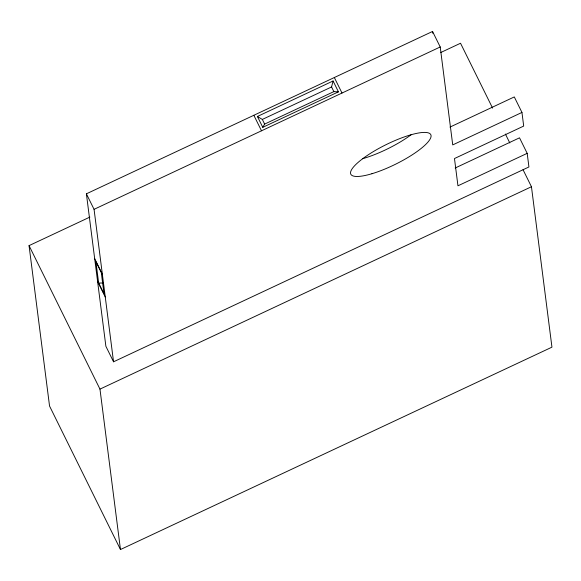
<?xml version="1.0" encoding="UTF-8"?>
<svg xmlns="http://www.w3.org/2000/svg" width="581" height="581" viewBox="0 0 581 581"><rect width="100%" height="100%" fill="white"/><g stroke="black" fill="none" stroke-linecap="round" stroke-linejoin="round"><path stroke-width="0.87" d="M338.44 91.842L333.864 91.616L331.562 86.961L333.073 80.984L257.405 116.476L262.772 127.333L338.44 91.842L333.073 80.984M262.772 127.333L264.631 124.087L333.864 91.616M455.177 168.003L519.516 137.828L527.185 153.34L528.928 166.972L113.542 361.796L105.88 346.283L86.395 193.822L432.547 31.461L440.216 46.974L452.73 144.909L521.956 112.438L514.294 96.925L449.948 127.101M257.405 116.476L262.329 119.432L331.562 86.961M113.542 361.796L94.064 209.334L440.216 46.974M523.038 169.717L531.455 186.741L551.95 347.162L120.47 549.539L49.545 406.039L29.05 245.625L89.866 217.098M440.805 52.493L460.53 43.241L492.586 108.102M527.185 153.34L457.951 185.811L454.473 158.54L523.699 126.07L521.956 112.438M120.47 549.539L99.968 389.117L531.455 186.741M98.654 283.056L104.021 293.921L101.29 272.562L95.923 261.697L98.654 283.056L103.113 283.005M505.412 134.044L509.813 142.962M334.336 77.527L342.006 93.04M262.329 119.432L264.631 124.087M253.839 115.285L261.508 130.798M86.395 193.822L94.064 209.334M94.688 258.69L102.35 274.203M97.586 281.415L105.255 296.927M29.05 245.625L99.968 389.117M432.547 31.461L432.78 33.262M411.297 134.632A44.606 10.865 -26.3 0 1 362.442 158.736M371.942 173.719A44.606 10.865 -26.3 0 0 431.058 135.562A44.606 10.865 -26.3 0 0 369.422 154.045A44.606 10.865 -26.3 0 0 371.942 173.719"/></g></svg>
